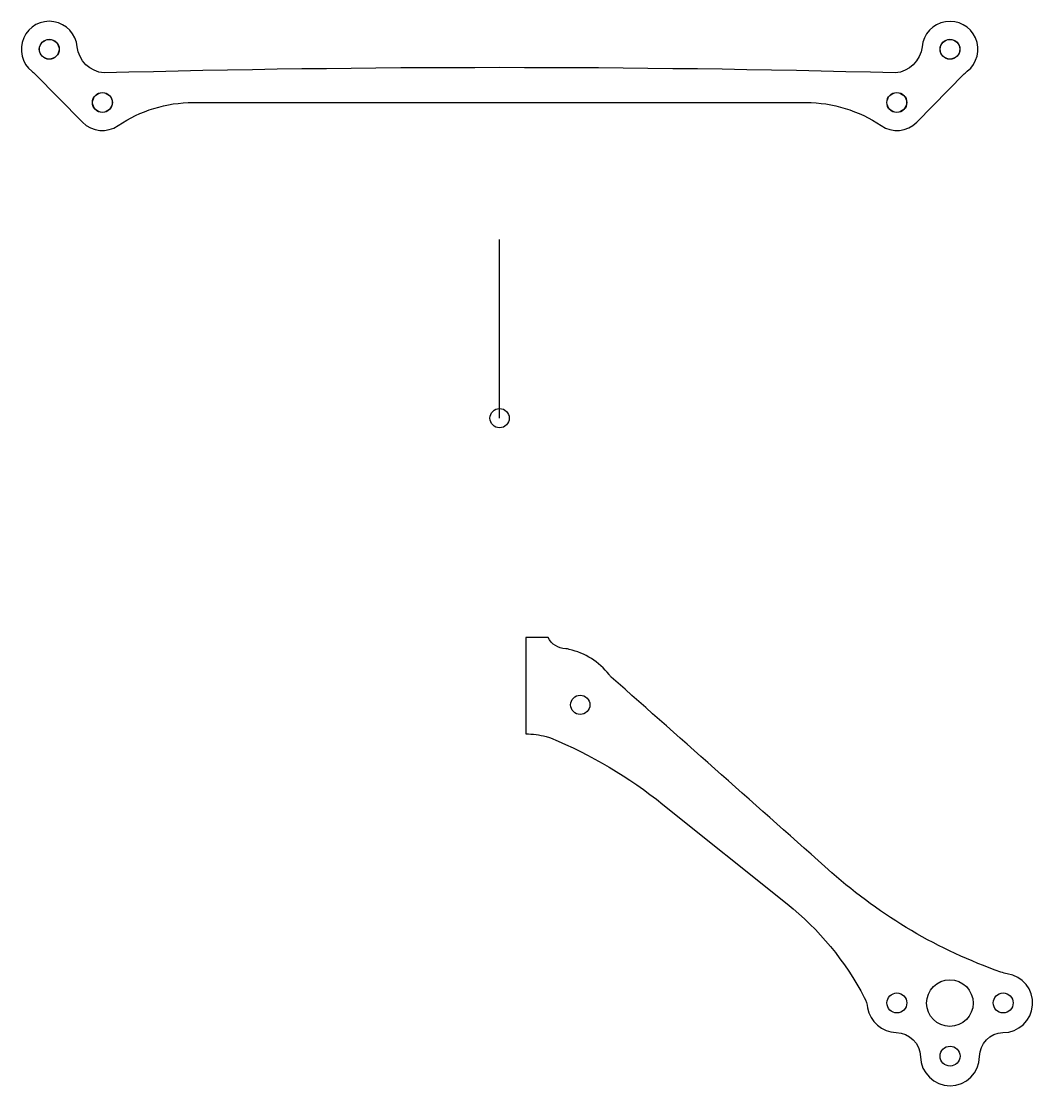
# Model space of a CAD drawing. Header units: millimetres. Extents: x -411 to -258, y -39 to 121.
import ezdxf

# ---------------------------------------------------------------- set-up
doc = ezdxf.new("R2010")
doc.units = ezdxf.units.MM
doc.layers.get('0').update_dxf_attribs({"linetype": 'CONTINUOUS'})

msp = doc.modelspace()

# ---------------------------------------------------------------- linework, layer by layer
msp.add_line((-338.69, 61.1), (-338.69, 88))
for points in [[(-408.64, 112.9), (-401.47, 105.64, 0.362273), (-396.09, 105.12, -0.150859), (-384.82, 108.6), (-292.56, 108.6, -0.150859), (-281.28, 105.12, 0.362273), (-275.91, 105.64), (-268.74, 112.9, -0.030218), (-268.29, 113.3, 1.517071), (-275.1, 116.98, -0.358512), (-279.14, 113.05, 0.013301), (-398.23, 113.05, -0.358512), (-402.27, 116.98, 1.517071), (-409.09, 113.3, -0.030218)], [(-334.74, 28.09), (-334.74, 13.59, -0.061935), (-331.68, 13.2, -0.034831), (-331.02, 12.98, -0.070919), (-314.1, 2.99), (-295.41, -11.97, -0.103728), (-283.79, -26.07, -0.080998), (-283.29, -27.6, 0.362547), (-278.99, -31.34, -0.40226), (-275.34, -34.98, 0.983352), (-266.45, -34.95, -0.400285), (-262.92, -31.34, 0.934892), (-262.28, -22.49, -0.049832), (-263.24, -22.25, -0.097026), (-288.68, -7.29, 0.000623), (-321.88, 22.15, -0.047659), (-322.22, 22.51, 0.176181), (-328.2, 26.3, 0.135004), (-328.73, 26.41, -0.281955), (-331.38, 28.09)]]:
    msp.add_lwpolyline(points, format="xyb", close=True)
for centre, radius in [((-406.47, 116.61), 1.5), ((-406.47, 116.61), 1.48), ((-270.9, 116.61), 1.5), ((-270.9, 116.61), 1.48), ((-398.47, 108.6), 1.5), ((-398.47, 108.6), 1.48), ((-278.9, 108.6), 1.5), ((-278.9, 108.6), 1.48), ((-338.69, 61.1), 1.45), ((-326.55, 17.97), 1.45), ((-270.91, -26.91), 3.5), ((-278.89, -26.89), 1.5), ((-262.89, -26.89), 1.5), ((-270.89, -34.89), 1.5)]:
    msp.add_circle(centre, radius)

doc.saveas('drawing.dxf')
